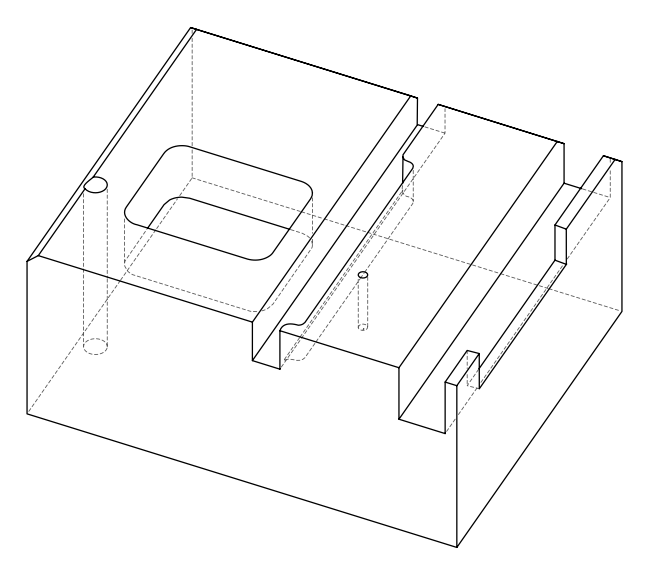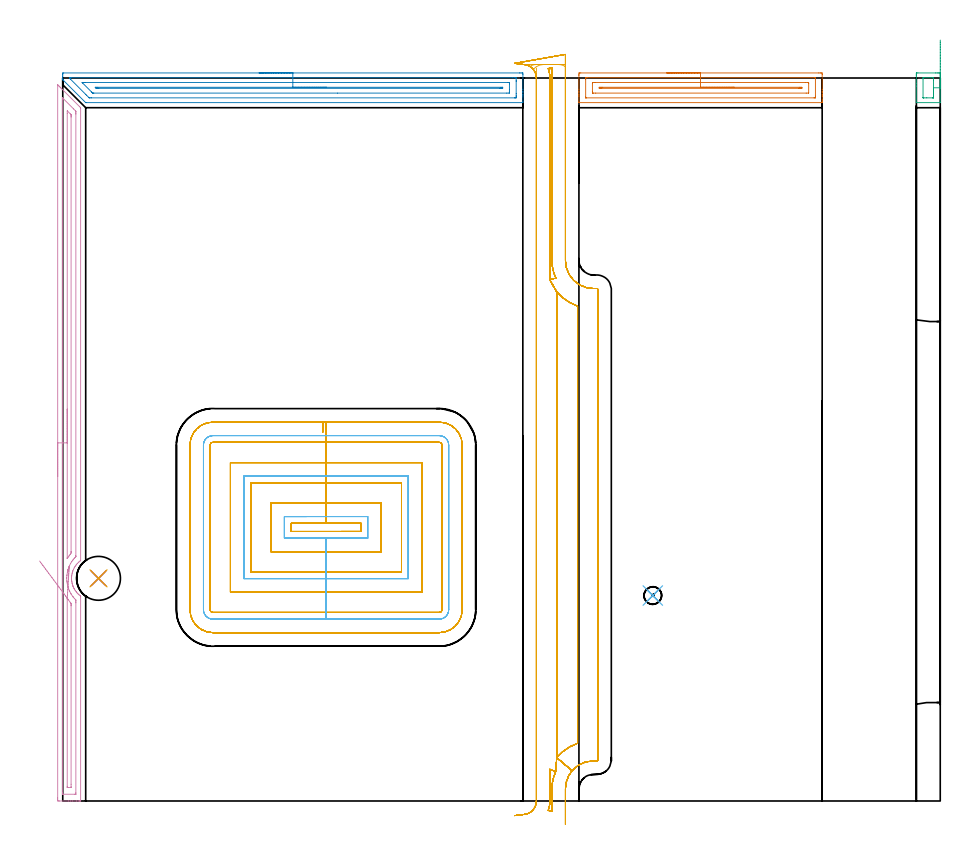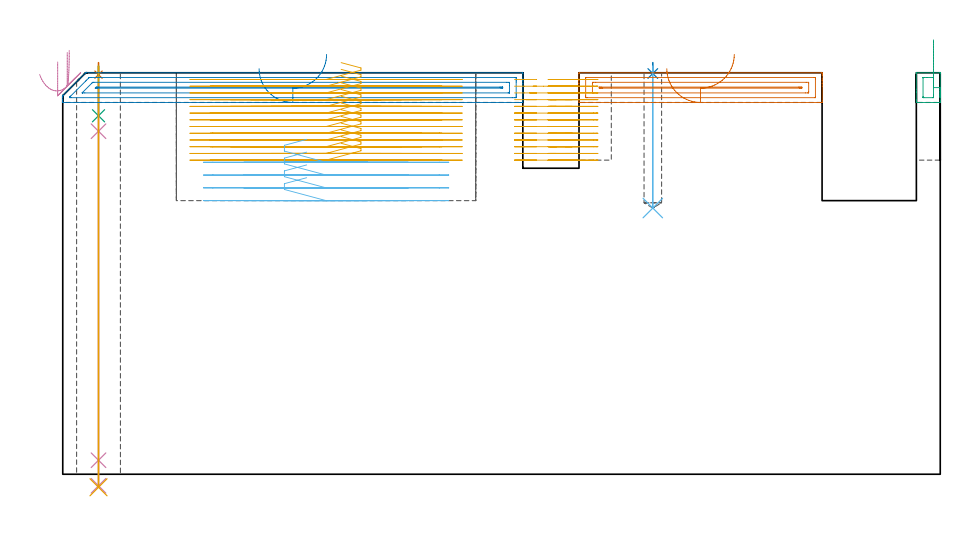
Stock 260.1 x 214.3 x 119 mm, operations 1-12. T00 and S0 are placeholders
(PLAN: 15 operations, 9 tool changes, 85.1 min)
(1 SPOT_DRILL | STEP1HOLE | NXT0321_9005460120000 | 0.03 min | 2 mm3)
(2 SPOT_DRILL_1 | STEP1POCKET | NXT0321_9005460120000 | 0.03 min | 1 mm3)
(3 DRILL_BLIND_HOLE_INTO_CENTER | STEP1HOLE | NXT0301_056 | 0.06 min | 661 mm3)
(4 GUN_DRILL_THROUGH_HOLE | STEP1HOLE | UGT0307_005 | 0.57 min | 5788 mm3)
(5 DRILL_TO_ENLARGE_THROUGH_HOLE | STEP1HOLE | NXT0301_101 | 0.5 min | 9322 mm3)
(6 DRILL_BLIND_HOLE_INTO_CENTER_1 | STEP1POCKET | UGT0301_176 | 0.17 min | 823 mm3)
(7 AREA_MILL | FG_CHAMFER_SURFACE | UGT0205_001 | 2.47 min | 3209 mm3)
(8 AREA_MILL_1 | FG_CHAMFER_SURFACE_1 | UGT0205_001 | 4.44 min | 5483 mm3)
(9 AREA_MILL_2 | FG_CHAMFER_SURFACE_2 | UGT0205_001 | 0.38 min | 483 mm3)
(10 AREA_MILL_3 | FG_CHAMFER_SURFACE_3 | UGT0205_001 | 5.26 min | 4784 mm3)
(11 MILL_OPEN_POCKET | POCKET_OPEN | NXT0201_009 | Follow Part, ap 2, ae 75% | 52.85 min | 287691 mm3)
(12 MILL_RECTANGULAR_POCKET | POCKET_RECTANGULAR_STRAIGHT | NXT0201_012 | Follow Part, ap 4, ae 75% | 4.4 min | 73760 mm3)
(13 MILL_RECTANGULAR_SLOT | SLOT_RECTANGULAR | NXT0201_012 | Follow Part, ap 4, ae 75% | 11.38 min | 226212 mm3)
(14 MILL_RECTANGULAR_SLOT_1 | SLOT_RECTANGULAR_1 | UGT0201_020 | Follow Part, ap 12.5, ae 75% | 1.56 min | 20809 mm3)
(15 MILL_RECTANGULAR_SLOT_2 | SLOT_RECTANGULAR_2 | NXT0201_012 | Follow Part, ap 4, ae 75% | 1.02 min | 8560 mm3)
(TOOL NXT0321_9005460120000 | NC Spot Drill, 142deg, 12mm, Carbide, Uncoated | D12 PA142 FL30 Z2)
(TOOL NXT0301_056 | Carbide Drill 8.5mm [860.1-0850-026A1-MM 2214] | D8.5 PA140 FL47 Z2)
(TOOL UGT0307_005 | Gun Drill 8.3 mm | D8.3 PA130 FL24 Z1)
(TOOL NXT0301_101 | Carbide Drill 13mm [860.1-1300-104A1-MM 2214] | D13 PA140 FL123 Z2)
(TOOL UGT0301_176 | Twist Drill 5.2 mm | D5.2 PA118 FL50 Z2)
(TOOL UGT0205_001 | Chamfer Mill 20 x 3 x 45 deg. | D20 FL50 Z2)
(TOOL NXT0201_009 | ENDMILL 8mm [2P460-0800-NA 1630] | D8 FL26 Z6)
(TOOL NXT0201_012 | ENDMILL 16mm [2P460-1600-NA 1630] | D16 FL38 Z6)
(TOOL UGT0201_020 | End mill 50 mm | D50 FL50 Z4)
(OP 1 SPOT_DRILL)
G17 G21 G94 G90
T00 M6
G54
G17 G0 G90 X10.6 Y66. S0 M3
G43 Z129. H0
G94 G81 G98 Z118.44 F250. R122.
G80
M5
M2
(OP 2 SPOT_DRILL_1)
G17 G21 G94 G90
T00 M6
G54
G17 G0 G90 X174.9 Y60.9 S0 M3
G43 Z129. H0
G94 G81 G98 Z118.776 F250. R122.
G80
M5
M2
(OP 3 DRILL_BLIND_HOLE_INTO_CENTER)
G17 G21 G94 G90
T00 M6
G54
G17 G0 G90 X10.6 Y66. S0 M3
G43 Z129. H1
G94 G81 G98 Z106.25 F250. R121.
G80
M5
M2
(OP 4 GUN_DRILL_THROUGH_HOLE)
G17 G21 G94 G90
T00 M6
G54
G17 G0 G90 X10.6 Y66. M8
G43 Z129. H0
Z116.048
S716 M3
G94 G1 Z101.675 F125. M26
G4 X.084
Z4.15 F250.
G4 X.084
Z-3.435 F125.
G4 X.084
M5
M9
G0 Z116.048
Z129.
M2
(OP 5 DRILL_TO_ENLARGE_THROUGH_HOLE)
G17 G21 G94 G90
T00 M6
G54
G17 G0 G90 X10.6 Y66. S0 M3
G43 Z129. H1
G94 G73 G98 Z-3.866 F250. Q12.287 R121.
G80
M5
M2
(OP 6 DRILL_BLIND_HOLE_INTO_CENTER_1)
G17 G21 G94 G90
T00 M6
G54
G17 G0 G90 X174.9 Y60.9 S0 M3
G43 Z129. H0
G94 G81 G98 Z78.9 F250. R121.
G80
M5
M2
(OP 7 AREA_MILL)
G17 G21 G94 G90
T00 M6
G54
G17 G0 G90 X179.05 Y215.8 S1061 M3
G43 Z129. H0
Z120.2
G94 G1 X179.088 Z119.328 F250.
X179.202 Z118.464
X179.391 Z117.612
X179.653 Z116.78
X179.987 Z115.974
X180.39 Z115.2
X180.858 Z114.464
X181.39 Z113.772
X181.979 Z113.129
X182.622 Z112.54
X183.314 Z112.008
X184.05 Z111.54
X184.824 Z111.137
X185.63 Z110.803
X186.462 Z110.541
X187.314 Z110.352
X188.178 Z110.238
X189.05 Z110.2
X224.119
X224.56 Y215.799 Z110.201
X224.996 Y215.794 Z110.203
X225.091 Y215.791 Z110.205
X225.1 Y215.362 Z110.634
Y210.96 Z115.034
Y210.269 Z115.728
Y210.079 Z115.918
Y209.389 Z116.608
Y209.199 Z116.798
Y208.819 Z117.18
Y207.818 Z118.181
Y207.438 Z118.56
X225.099 Y207.187 Z118.811
X225.09 Y207.006 Z118.992
X225.004 Y207. Z119.
X153.096
X153.01 Y207.006 Z118.992
X153. Y207.189 Z118.809
Y208.819 Z117.18
Y209.199 Z116.798
Y209.389 Z116.608
Y210.079 Z115.918
Y210.269 Z115.728
Y210.96 Z115.034
Y215.017 Z110.979
X153.003 Y215.362 Z110.634
X153.009 Y215.791 Z110.205
X153.104 Y215.794 Z110.203
X153.54 Y215.8 Z110.2
X189.05
Y214.386 Z111.614
X222.882
X222.999 Y214.385 Z111.615
X223.057 Y214.382 Z111.618
X223.081 Y214.379 Z111.621
X223.09 Y214.369 Z111.631
X223.095 Y214.31 Z111.69
X223.099 Y214.17 Z111.83
X223.1 Y208.886 Z117.114
X223.098 Y208.574 Z117.426
X223.095 Y208.484 Z117.516
X223.09 Y208.432 Z117.568
X223.077 Y208.421 Z117.579
X222.982 Y208.418 Z117.582
X222.785 Y208.415 Z117.585
X222.688 Y208.414 Z117.586
X155.218
X155.101 Y208.415 Z117.585
X155.043 Y208.418 Z117.582
X155.019 Y208.421 Z117.579
X155.01 Y208.431 Z117.569
X155.005 Y208.49 Z117.51
X155.001 Y208.63 Z117.37
X155. Y213.914 Z112.086
X155.002 Y214.226 Z111.774
X155.005 Y214.316 Z111.684
X155.01 Y214.368 Z111.632
X155.023 Y214.379 Z111.621
X155.118 Y214.382 Z111.618
X155.315 Y214.385 Z111.615
X155.412 Y214.386 Z111.614
X189.05
Y212.972 Z113.028
X220.121 Y212.971 Z113.029
X220.758 Y212.97 Z113.03
X221.009 Y212.967 Z113.033
X221.084 Y212.965 Z113.035
X221.094 Y212.811 Z113.189
X221.098 Y212.721 Z113.279
X221.1 Y212.631 Z113.369
X221.099 Y209.99 Z116.01
X221.095 Y209.9 Z116.1
X221.09 Y209.844 Z116.156
X221.069 Y209.835 Z116.165
X221.009 Y209.833 Z116.167
X220.374 Y209.829 Z116.171
X157.979
X157.342 Y209.83 Z116.17
X157.091 Y209.833 Z116.167
X157.016 Y209.835 Z116.165
X157.006 Y209.989 Z116.011
X157.002 Y210.079 Z115.921
X157. Y210.169 Z115.831
X157.001 Y212.81 Z113.19
X157.005 Y212.901 Z113.099
X157.01 Y212.956 Z113.044
X157.031 Y212.965 Z113.035
X157.091 Y212.967 Z113.033
X157.726 Y212.971 Z113.029
X189.05 Y212.972 Z113.028
Y211.557 Z114.443
X218.346
X218.633 Y211.556 Z114.444
X218.948 Y211.551 Z114.449
X219.09 Y211.547 Z114.453
X219.091 Y211.4 Z114.6
X219.09 Y211.253 Z114.747
X218.943 Y211.248 Z114.752
X218.631 Y211.244 Z114.756
X218.346 Y211.243 Z114.757
X218.061
X159.754
X159.467 Y211.244 Z114.756
X159.152 Y211.249 Z114.751
X159.01 Y211.253 Z114.747
X159.009 Y211.4 Z114.6
X159.01 Y211.547 Z114.453
X159.157 Y211.552 Z114.448
X159.437 Y211.556 Z114.444
X159.754 Y211.557 Z114.443
X160.039
X189.05
X189.922 Z114.481
X190.786 Z114.595
X191.638 Z114.783
X192.47 Z115.046
X193.276 Z115.38
X194.05 Z115.782
X194.786 Z116.251
X195.478 Z116.782
X196.121 Z117.372
X196.71 Z118.015
X197.242 Z118.707
X197.71 Z119.443
X198.113 Z120.216
X198.447 Z121.022
X198.709 Z121.854
X198.898 Z122.706
X199.012 Z123.571
X199.05 Z124.443
G0 Z129.
M5
M2
(OP 8 AREA_MILL_1)
G17 G21 G94 G90
T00 M6
G54
G17 G0 G90 X58.2 Y215.8 S1061 M3
G43 Z129. H0
Z120.2
G94 G1 X58.238 Z119.328 F250.
X58.352 Z118.464
X58.541 Z117.612
X58.803 Z116.78
X59.137 Z115.974
X59.54 Z115.2
X60.008 Z114.464
X60.54 Z113.772
X61.129 Z113.129
X61.772 Z112.54
X62.464 Z112.008
X63.2 Z111.54
X63.974 Z111.137
X64.78 Z110.803
X65.612 Z110.541
X66.464 Z110.352
X67.328 Z110.238
X68.2 Z110.2
X135.388
X135.831 Y215.799 Z110.201
X136.268 Y215.795 Z110.203
X136.391 Y215.791 Z110.205
X136.4 Y215.362 Z110.635
Y210.96 Z115.034
Y210.326 Z115.672
Y210.079 Z115.918
Y209.445 Z116.552
Y209.199 Z116.797
Y208.706 Z117.293
X136.399 Y207.244 Z118.755
X136.39 Y207.006 Z118.992
X136.276 Y207. Z119.
X6.979 Y207.001 Z118.999
X6.8 Y207.002 Z118.998
X6.799
X0.1 Y213.7 Z112.299
X0.051 Y213.747 Z112.248
X0.01 Y213.798 Z112.194
X0.001 Y213.845 Z112.147
X0. Y213.997 Z111.998
Y214.094 Z111.904
Y214.288 Z111.711
Y214.87 Z111.129
Y215.362 Z110.633
Y215.608 Z110.388
X0.002 Y215.791 Z110.205
X0.124 Y215.8 Z110.2
X68.2
Y214.386 Z111.614
X133.258
X134.051 Y214.385 Z111.615
X134.15 Y214.384 Z111.616
X134.389 Y214.379 Z111.621
X134.393 Y214.303 Z111.697
X134.398 Y214.138 Z111.862
X134.4 Y213.601 Z112.399
Y213.256 Z112.744
Y209.734 Z116.266
Y209.199 Z116.801
X134.398 Y208.855 Z117.145
X134.391 Y208.508 Z117.492
X134.388 Y208.421 Z117.579
X134.348 Y208.419 Z117.581
X134.249 Y208.416 Z117.584
X134.051 Y208.415 Z117.585
X133.954 Y208.414 Z117.586
X8.481
X8.085 Y208.417 Z117.583
X7.887 Y208.42 Z117.58
X7.842 Y208.421 Z117.579
X7.786 Y208.472 Z117.528
X7.688 Y208.564 Z117.436
X7.051 Y209.199 Z116.801
X6.799 Y209.451 Z116.549
X2.349 Y213.901 Z112.099
X2.154 Y214.099 Z111.901
X2.059 Y214.198 Z111.802
X2.015 Y214.247 Z111.753
X2.009 Y214.277 Z111.723
X2.005 Y214.32 Z111.68
X2.006 Y214.355 Z111.645
X2.009 Y214.374 Z111.626
X2.032 Y214.379 Z111.621
X2.349 Y214.384 Z111.616
X2.447 Y214.385 Z111.615
X68.2 Y214.386 Z111.614
Y212.972 Z113.028
X132.018 Y212.971 Z113.029
X132.271 Y212.97 Z113.03
X132.355 Y212.967 Z113.033
X132.382 Y212.965 Z113.035
X132.39 Y212.961 Z113.039
X132.393 Y212.933 Z113.067
X132.398 Y212.848 Z113.152
X132.4 Y212.721 Z113.279
Y212.593 Z113.407
Y210.832 Z115.168
X132.398 Y210.079 Z115.921
X132.396 Y209.955 Z116.045
X132.388 Y209.836 Z116.164
X132.271 Y209.834 Z116.166
X131.634 Y209.829 Z116.171
X81.476 Y209.828 Z116.172
X9.215 Y209.829 Z116.171
X9.046 Y209.83 Z116.17
X8.911 Y209.834 Z116.166
X8.874 Y209.836 Z116.164
X8.861 Y209.846 Z116.154
X8.833 Y209.87 Z116.13
X8.62 Y210.079 Z115.921
X8.578 Y210.121 Z115.879
X5.909 Y212.792 Z113.208
X5.792 Y212.917 Z113.083
X5.748 Y212.966 Z113.034
X5.766 Y212.968 Z113.032
X5.797 Y212.97 Z113.03
X5.909 Y212.971 Z113.029
X6.545 Y212.972 Z113.028
X68.2
Y211.557 Z114.443
X129.888
X130.205 Y211.553 Z114.447
X130.363 Y211.55 Z114.45
X130.391 Y211.547 Z114.453
X130.394 Y211.531 Z114.469
X130.397 Y211.487 Z114.513
X130.399 Y211.4 Z114.6
X130.397 Y211.313 Z114.687
X130.394 Y211.269 Z114.731
X130.391 Y211.253 Z114.747
X130.363 Y211.25 Z114.75
X130.202 Y211.246 Z114.754
X129.887 Y211.243 Z114.757
X129.601
X10.676
X10.358 Y211.244 Z114.756
X10.068 Y211.246 Z114.754
X9.918 Y211.25 Z114.75
X9.838 Y211.322 Z114.678
X9.756 Y211.403 Z114.597
X9.614 Y211.551 Z114.449
X9.758 Y211.554 Z114.446
X10.072 Y211.556 Z114.444
X10.358 Y211.557 Z114.443
X68.2
X69.072 Z114.481
X69.936 Z114.595
X70.788 Z114.783
X71.62 Z115.046
X72.426 Z115.38
X73.2 Z115.782
X73.936 Z116.251
X74.628 Z116.782
X75.271 Z117.372
X75.86 Z118.015
X76.392 Z118.707
X76.86 Z119.443
X77.263 Z120.216
X77.597 Z121.022
X77.859 Z121.854
X78.048 Z122.706
X78.162 Z123.571
X78.2 Z124.443
G0 Z129.
M5
M2
(OP 9 AREA_MILL_2)
G17 G21 G94 G90
T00 M6
G54
G17 G0 G90 X260.1 Y225.542 S1061 M3
G43 Z129. H0
Z114.6
G94 G1 Y224.899 Z114.011 F250.
Y224.207 Z113.48
Y223.471 Z113.011
Y222.697 Z112.608
Y221.891 Z112.274
Y221.059 Z112.012
Y220.208 Z111.823
Y219.343 Z111.709
Y218.471 Z111.671
Y217.6 Z111.709
Y216.735 Z111.823
Y215.883 Z112.011
Y215.051 Z112.274
Y214.245 Z112.608
Y213.471 Z113.01
Y212.735 Z113.479
Y212.043 Z114.01
Y211.4 Z114.599
X260.099 Y207.04 Z118.959
X260.09 Y207.005 Z118.994
X260.079 Y207. Z119.
X253.021
X253.01 Y207.005 Z118.994
X253. Y207.042 Z118.957
Y211.882 Z114.117
Y212.721 Z113.273
Y214.943 Z111.052
X253.003 Y215.362 Z110.633
X253.007 Y215.791 Z110.205
X253.031 Y215.793 Z110.203
X253.462 Y215.8 Z110.2
X258.756
X259.199
X259.638 Y215.799 Z110.201
X260.069 Y215.793 Z110.203
X260.093 Y215.791 Z110.205
X260.1 Y215.362 Z110.633
Y212.721 Z113.273
Y211.882 Z114.117
Y211.4 Z114.599
X258.1 Z114.6
Y209.853 Z116.147
Y208.544 Z117.456
X258.098 Y208.465 Z117.535
X258.095 Y208.442 Z117.558
X258.091 Y208.424 Z117.576
X258.057 Y208.42 Z117.58
X257.971 Y208.416 Z117.584
X257.873 Y208.414 Z117.586
X257.777
X256.109
X255.227 Y208.415 Z117.585
X255.129 Y208.416 Z117.584
X255.043 Y208.42 Z117.58
X255.009 Y208.424 Z117.576
X255.005 Y208.442 Z117.558
X255.002 Y208.465 Z117.535
X255. Y208.544 Z117.456
X255.001 Y214.054 Z111.946
X255.003 Y214.204 Z111.796
X255.009 Y214.325 Z111.675
X255.015 Y214.38 Z111.62
X255.031 Y214.381 Z111.619
X255.227 Y214.385 Z111.615
X257.873
X257.971 Y214.384 Z111.616
X258.057 Y214.38 Z111.62
X258.091 Y214.376 Z111.624
X258.095 Y214.358 Z111.642
X258.098 Y214.335 Z111.665
X258.1 Y214.256 Z111.744
Y213.601 Z112.399
Y211.4 Z114.6
Y210.811 Z115.243
Y210.28 Z115.935
Y209.811 Z116.671
Y209.408 Z117.445
Y209.074 Z118.251
Y208.812 Z119.083
Y208.623 Z119.935
Y208.509 Z120.8
Y208.471 Z121.671
Y208.509 Z122.543
Y208.623 Z123.408
Y208.812 Z124.259
Y209.074 Z125.091
Y209.408 Z125.897
Y209.811 Z126.671
Y210.28 Z127.407
Y210.811 Z128.099
Y211.4 Z128.742
G0 Z129.
M5
M2
(OP 10 AREA_MILL_3)
G17 G21 G94 G90
T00 M6
G54
G17 G0 G90 X-1.5 Y96.15 S1061 M3
G43 Z129. H0
Z122.2
G94 G1 Y96.188 Z121.328 F250.
Y96.302 Z120.464
Y96.491 Z119.612
Y96.753 Z118.78
Y97.087 Z117.974
Y97.49 Z117.2
Y97.958 Z116.464
Y98.49 Z115.772
Y99.079 Z115.129
Y99.722 Z114.54
Y100.414 Z114.008
Y101.15 Z113.54
Y101.924 Z113.137
Y102.73 Z112.803
Y103.562 Z112.541
Y104.414 Z112.352
Y105.278 Z112.238
Y106.15 Z112.2
Y212.243
X-1.497 Y212.29 Z112.201
X-1.481 Y212.282 Z112.216
X-1.316 Y212.117 Z112.382
X-1.158 Y211.96 Z112.537
X-1.007 Y211.808 Z112.691
X-0.869 Y211.67 Z112.829
X-0.721 Y211.523 Z112.975
X-0.58 Y211.381 Z113.118
X-0.421 Y211.223 Z113.276
X-0.284 Y211.086 Z113.412
X5.006 Y205.794 Z118.706
X5.256 Y205.542 Z118.952
X5.296 Y205.494 Z118.99
X5.3 Y205.41 Z119.
Y71.276
X5.187 Y71.187 Z118.887
X4.748 Y70.812 Z118.445
X4.33 Y70.411 Z118.029
X4.294 Y70.371 Z117.993
X3.954 Y69.953 Z117.653
X3.643 Y69.517 Z117.342
X3.4 Y69.115 Z117.1
X3.165 Y68.624 Z116.861
X2.99 Y68.18 Z116.684
X2.979 Y68.145 Z116.672
X2.919 Y67.966 Z116.618
X2.844 Y67.731 Z116.543
X2.809 Y67.584 Z116.508
X2.74 Y67.285 Z116.436
X2.667 Y66.837 Z116.359
X2.617 Y66.391 Z116.317
X2.606 Y66.167 Z116.306
X2.604 Y65.944 Z116.297
X2.61 Y65.72 Z116.309
X2.626 Y65.496 Z116.325
X2.628 Y65.476 Z116.327
X2.634 Y65.425 Z116.333
X2.681 Y65.05 Z116.377
X2.687 Y65.015 Z116.383
X2.762 Y64.602 Z116.461
X2.77 Y64.568 Z116.47
X2.877 Y64.157 Z116.574
X2.993 Y63.823 Z116.686
X3.031 Y63.707 Z116.726
X3.065 Y63.623 Z116.76
X3.105 Y63.525 Z116.8
X3.131 Y63.457 Z116.829
X3.209 Y63.263 Z116.908
X3.302 Y63.07 Z117.001
X3.401 Y62.88 Z117.099
X3.552 Y62.622 Z117.251
X3.714 Y62.37 Z117.413
X3.742 Y62.333 Z117.44
X3.994 Y61.993 Z117.694
X4.073 Y61.896 Z117.773
X4.294 Y61.63 Z117.993
X4.436 Y61.476 Z118.135
X4.477 Y61.438 Z118.176
X4.803 Y61.137 Z118.503
X5.21 Y60.796 Z118.907
X5.297 Y60.719 Z118.989
X5.3 Y60.544 Z119.
Y0.183
X5.298 Y0.01 Z118.989
X5.162 Y0.003 Z118.855
X5.019 Y0. Z118.719
X4.8 Z118.5
X4.084 Z117.779
X2.852 Z116.549
X2.337 Z116.031
X1.721 Z115.416
X-1.066 Z112.631
X-1.158 Y0.002 Z112.539
X-1.493 Y0.01 Z112.204
X-1.497 Y0.283 Z112.202
X-1.499 Y0.63 Z112.201
X-1.5 Y0.981 Z112.2
Y106.15
X-0.086 Z113.614
X-0.085 Y208.093 Z113.615
X-0.084 Y208.3 Z113.616
X-0.081 Y208.403 Z113.619
X-0.08 Y208.415 Z113.62
X-0.071 Y208.41 Z113.629
X-0.038 Y208.381 Z113.662
X0.257 Y208.093 Z113.957
X3.21 Y205.139 Z116.91
X3.829 Y204.516 Z117.529
X3.871 Y204.467 Z117.571
X3.879 Y204.428 Z117.579
X3.882 Y204.343 Z117.582
X3.884 Y204.17 Z117.584
X3.886 Y203.825 Z117.586
Y203.622
X3.885 Y72.718 Z117.585
X3.884 Y72.545 Z117.584
X3.881 Y72.459 Z117.581
X3.879 Y72.419 Z117.579
X3.865 Y72.394 Z117.565
X3.646 Y72.169 Z117.346
X3.431 Y71.944 Z117.131
X3.21 Y71.68 Z116.91
X3.032 Y71.457 Z116.732
X2.895 Y71.275 Z116.595
X2.661 Y70.943 Z116.361
X2.337 Y70.433 Z116.037
X2.318 Y70.4 Z116.018
X2.307 Y70.381 Z116.007
X2.028 Y69.802 Z115.728
X1.892 Y69.486 Z115.592
X1.768 Y69.174 Z115.468
X1.568 Y68.592 Z115.268
X1.554 Y68.546 Z115.254
X1.544 Y68.51 Z115.244
X1.463 Y68.194 Z115.163
X1.376 Y67.787 Z115.076
X1.36 Y67.698 Z115.06
X1.259 Y67.013 Z114.959
X1.237 Y66.804 Z114.937
X1.198 Y66.181 Z114.898
X1.194 Y65.909 Z114.894
X1.228 Y65.256 Z114.928
X1.256 Y65.015 Z114.956
X1.299 Y64.658 Z114.999
X1.374 Y64.212 Z115.074
X1.393 Y64.121 Z115.093
X1.463 Y63.811 Z115.163
X1.63 Y63.227 Z115.33
X1.717 Y62.967 Z115.417
X1.964 Y62.333 Z115.664
X2.081 Y62.07 Z115.781
X2.337 Y61.566 Z116.037
X2.382 Y61.484 Z116.082
X2.392 Y61.466 Z116.092
X2.409 Y61.438 Z116.109
X2.529 Y61.242 Z116.229
X3.027 Y60.544 Z116.727
X3.108 Y60.439 Z116.808
X3.21 Y60.316 Z116.91
X3.517 Y59.964 Z117.217
X3.823 Y59.65 Z117.523
X3.867 Y59.601 Z117.567
X3.879 Y59.561 Z117.579
X3.881 Y59.477 Z117.581
X3.884 Y59.304 Z117.584
X3.886 Y58.959 Z117.586
Y58.756
X3.885 Y2.419 Z117.585
X3.883 Y2.073 Z117.583
X3.881 Y2.031 Z117.581
X3.88 Y2.016 Z117.58
X3.864 Y2.01 Z117.564
X3.756 Y2.005 Z117.456
X3.619 Y2.001 Z117.319
X0.125 Z113.825
X-0.036 Y2.004 Z113.664
X-0.07 Y2.008 Z113.63
X-0.079 Y2.011 Z113.621
X-0.081 Y2.023 Z113.619
X-0.084 Y2.061 Z113.616
X-0.085 Y2.216 Z113.615
X-0.086 Y2.419 Z113.614
Y106.15
X1.328 Z115.028
X1.329 Y203.759 Z115.029
X1.334 Y204.516 Z115.034
X1.335 Y204.534 Z115.035
X1.375 Y204.516 Z115.075
X1.463 Y204.433 Z115.163
X2.279 Y203.622 Z115.979
X2.337 Y203.562 Z116.037
X2.436 Y203.456 Z116.136
X2.458 Y203.431 Z116.158
X2.464 Y203.324 Z116.164
X2.468 Y203.141 Z116.168
X2.471 Y202.865 Z116.171
Y202.727
Y73.958
X2.47 Y73.821 Z116.17
X2.467 Y73.682 Z116.167
X2.46 Y73.428 Z116.16
X2.177 Y73.063 Z115.877
X1.868 Y72.648 Z115.568
X1.533 Y72.169 Z115.233
X1.387 Y71.94 Z115.087
X1.35 Y71.887 Z115.05
X1.333 Y71.864 Z115.033
X1.332 Y71.867 Z115.032
X1.33 Y71.939 Z115.03
X1.329 Y72.031 Z115.029
X1.328 Y72.169 Z115.028
Y106.15
Y107.022 Z115.066
Y107.886 Z115.18
Y108.738 Z115.369
Y109.57 Z115.631
Y110.376 Z115.965
Y111.15 Z116.368
Y111.886 Z116.837
Y112.578 Z117.368
Y113.221 Z117.957
Y113.81 Z118.601
Y114.342 Z119.293
Y114.81 Z120.028
Y115.213 Z120.802
Y115.547 Z121.608
Y115.809 Z122.44
Y115.998 Z123.292
Y116.112 Z124.157
Y116.15 Z125.028
G0 Z129.
X-6.851 Y71.119
Z118.495
G1 X-6.565 Y70.734 Z117.767
X-6.242 Y70.3 Z117.082
X-5.884 Y69.82 Z116.448
X-5.495 Y69.297 Z115.868
X-5.078 Y68.735 Z115.347
X-4.634 Y68.14 Z114.889
X-4.169 Y67.514 Z114.497
X-3.685 Y66.864 Z114.175
X-3.186 Y66.193 Z113.925
X-2.676 Y65.508 Z113.749
X-2.159 Y64.813 Z113.648
X-1.638 Y64.113 Z113.622
X-1.118 Y63.414 Z113.673
X-0.603 Y62.722 Z113.799
X-0.096 Y62.041 Z114.001
X0.398 Y61.376 Z114.275
X0.876 Y60.734 Z114.621
X1.335 Y60.118 Z115.035
X1.661 Y59.65 Z115.361
X2.219 Y58.876 Z115.919
X2.319 Y58.756 Z116.019
X2.337 Y58.734 Z116.037
X2.438 Y58.608 Z116.138
X2.46 Y58.578 Z116.16
X2.465 Y58.458 Z116.165
X2.469 Y58.275 Z116.169
X2.471 Y57.999 Z116.171
Y57.861
Y4.964
X2.47 Y4.207 Z116.17
X2.468 Y4.073 Z116.168
X2.465 Y4.027 Z116.165
X2.459 Y4.01 Z116.159
X2.438 Y4.007 Z116.138
X2.337 Y4.004 Z116.037
X1.665 Y4. Z115.365
X1.463 Y4.001 Z115.163
X1.396 Y4.004 Z115.096
X1.343 Y4.01 Z115.043
X1.335 Y4.013 Z115.035
X1.333 Y4.031 Z115.033
X1.33 Y4.07 Z115.03
X1.329 Y4.207 Z115.029
X1.328 Y4.345 Z115.028
X1.329 Y59.926 Z115.029
X1.33 Y60.018 Z115.03
X1.333 Y60.09 Z115.033
X1.335 Y60.118 Z115.035
X1.388 Y60.984 Z115.127
X1.441 Y61.838 Z115.294
X1.493 Y62.675 Z115.535
X1.544 Y63.488 Z115.848
X1.592 Y64.27 Z116.231
X1.639 Y65.016 Z116.681
X1.682 Y65.72 Z117.194
X1.723 Y66.377 Z117.767
X1.76 Y66.981 Z118.395
X1.794 Y67.529 Z119.073
X1.825 Y68.015 Z119.797
X1.851 Y68.437 Z120.56
X1.873 Y68.79 Z121.358
X1.89 Y69.073 Z122.183
X1.903 Y69.283 Z123.029
X1.912 Y69.418 Z123.891
X1.915 Y69.479 Z124.761
X1.914 Y69.463 Z125.634
G0 Z129.
M5
M2
(OP 11 MILL_OPEN_POCKET)
G17 G21 G94 G90
T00 M6
G54
G17 G0 G90 X149. Y-7. S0 M3
G43 Z129.001 H1
Z117.008
G94 G1 Y-4. F250.
Y3.6 F500.
G2 X150.973 Y8.973 R8.3
G1 X146.4 Y12.856
G2 X152.6 Y17.106 R14.3
G1 Y146.694
G2 X146.4 Y150.944 R14.3
G1 X144.4 Y154.408
Y214.233
X144.395 Y214.428
G3 X145.005 Y214.428 R4.
G1 X145. Y214.231
Y160.2
G3 X146.183 Y154.938 R12.3
X144.4 Y154.408 R4.
G1 X146.4 Y150.944
Y12.856
X146.183 Y8.862
G3 X145. Y3.6 R12.3
G1 Y-3.041
G3 X143.883 Y-2.83 R4.
X144.4 Y0. R8.
G1 Y9.392
G3 X146.183 Y8.862 R4.
G1 X146.4 Y12.856
X150.973 Y8.973
G2 X157.3 Y11.9 R8.3
G1 X158.3
G3 X158.6 Y12.2 R0.3
G1 Y151.6
G3 X158.3 Y151.9 R0.3
G1 X157.3
G2 X149. Y160.2 R8.3
G1 Y214.231
Y217.231 F250.
G0 Z129.001
X140.4 Y217.233
Z117.008
G1 Y214.233
Y0. F500.
G2 X136.889 Y-3.97 R4.
G1 X133.911 Y-4.337 F250.
G0 X149. Y-7. Z115.016
G1 Y-4.
Y3.6 F500.
G2 X150.973 Y8.973 R8.3
G1 X146.4 Y12.856
G2 X152.6 Y17.106 R14.3
G1 Y146.694
G2 X146.4 Y150.944 R14.3
G1 X144.4 Y154.408
Y214.3
G3 X143.972 Y216.882 R8.
X145. Y217.029 R4.
G1 Y160.2
G3 X146.183 Y154.938 R12.3
X144.4 Y154.408 R4.
G1 X146.4 Y150.944
Y12.856
X146.183 Y8.862
G3 X145. Y3.6 R12.3
G1 Y-3.041
G3 X143.883 Y-2.83 R4.
X144.4 Y0. R8.
G1 Y9.392
G3 X146.183 Y8.862 R4.
G1 X146.4 Y12.856
X150.973 Y8.973
G2 X157.3 Y11.9 R8.3
G1 X158.3
G3 X158.6 Y12.2 R0.3
G1 Y151.6
G3 X158.3 Y151.9 R0.3
G1 X157.3
G2 X149. Y160.2 R8.3
G1 Y217.679
G3 X146.86 Y218.3 R4.
G1 X142.538
G3 X139.469 Y216.866 R4.
G2 X140.4 Y214.3 R4.
G1 Y0.
G2 X136.889 Y-3.97 R4.
G1 X133.911 Y-4.337 F250.
G0 X149. Y-7. Z113.024
G1 Y-4.
Y3.6 F500.
G2 X150.973 Y8.973 R8.3
G1 X146.4 Y12.856
G2 X152.6 Y17.106 R14.3
G1 Y146.694
G2 X146.4 Y150.944 R14.3
G1 X144.4 Y154.408
Y214.3
G3 X143.883 Y217.13 R8.
X145. Y217.341 R4.
G1 Y160.2
G3 X146.183 Y154.938 R12.3
X144.4 Y154.408 R4.
G1 X146.4 Y150.944
Y12.856
X146.183 Y8.862
G3 X145. Y3.6 R12.3
G1 Y-3.041
G3 X143.883 Y-2.83 R4.
X144.4 Y0. R8.
G1 Y9.392
G3 X146.183 Y8.862 R4.
G1 X146.4 Y12.856
X150.973 Y8.973
G2 X157.3 Y11.9 R8.3
G1 X158.3
G3 X158.6 Y12.2 R0.3
G1 Y151.6
G3 X158.3 Y151.9 R0.3
G1 X157.3
G2 X149. Y160.2 R8.3
G1 Y218.3
X148.937
X140.463
G3 X138.432 Y217.746 R4.
G2 X140.4 Y214.3 R4.
G1 Y0.
G2 X136.889 Y-3.97 R4.
G1 X133.911 Y-4.337 F250.
G0 X149. Y-7. Z111.031
G1 Y-4.
Y3.6 F500.
G2 X150.973 Y8.973 R8.3
G1 X146.4 Y12.856
G2 X152.6 Y17.106 R14.3
G1 Y146.694
G2 X146.4 Y150.944 R14.3
G1 X144.4 Y154.408
Y214.3
G3 X143.883 Y217.13 R8.
X145. Y217.341 R4.
G1 Y160.2
G3 X146.183 Y154.938 R12.3
X144.4 Y154.408 R4.
G1 X146.4 Y150.944
Y12.856
X146.183 Y8.862
G3 X145. Y3.6 R12.3
G1 Y-3.041
G3 X143.883 Y-2.83 R4.
X144.4 Y0. R8.
G1 Y9.392
G3 X146.183 Y8.862 R4.
G1 X146.4 Y12.856
X150.973 Y8.973
G2 X157.3 Y11.9 R8.3
G1 X158.3
G3 X158.6 Y12.2 R0.3
G1 Y151.6
G3 X158.3 Y151.9 R0.3
G1 X157.3
G2 X149. Y160.2 R8.3
G1 Y218.3
X138.178
G3 X137.35 Y218.213 R4.
G1 X137.356 Y218.184
G2 X140.4 Y214.3 R4.
G1 Y0.
G2 X136.889 Y-3.97 R4.
G1 X133.911 Y-4.337 F250.
G0 X149. Y-7. Z109.039
G1 Y-4.
Y3.6 F500.
G2 X150.973 Y8.973 R8.3
G1 X146.4 Y12.856
G2 X152.6 Y17.106 R14.3
G1 Y146.694
G2 X146.4 Y150.944 R14.3
G1 X144.4 Y154.408
Y214.3
G3 X143.883 Y217.13 R8.
X145. Y217.341 R4.
G1 Y160.2
G3 X146.183 Y154.938 R12.3
X144.4 Y154.408 R4.
G1 X146.4 Y150.944
Y12.856
X146.183 Y8.862
G3 X145. Y3.6 R12.3
G1 Y-3.041
G3 X143.883 Y-2.83 R4.
X144.4 Y0. R8.
G1 Y9.392
G3 X146.183 Y8.862 R4.
G1 X146.4 Y12.856
X150.973 Y8.973
G2 X157.3 Y11.9 R8.3
G1 X158.3
G3 X158.6 Y12.2 R0.3
G1 Y151.6
G3 X158.3 Y151.9 R0.3
G1 X157.3
G2 X149. Y160.2 R8.3
G1 Y218.3
Y221.3 F250.
X133.911 Y218.637
X136.889 Y218.27
G2 X140.4 Y214.3 R4. F500.
G1 Y0.
G2 X136.889 Y-3.97 R4.
G1 X133.911 Y-4.337 F250.
G0 X149. Y-7. Z107.047
G1 Y-4.
Y3.6 F500.
G2 X150.973 Y8.973 R8.3
G1 X146.4 Y12.856
G2 X152.6 Y17.106 R14.3
G1 Y146.694
G2 X146.4 Y150.944 R14.3
G1 X144.4 Y154.408
Y214.3
G3 X143.883 Y217.13 R8.
X145. Y217.341 R4.
G1 Y160.2
G3 X146.183 Y154.938 R12.3
X144.4 Y154.408 R4.
G1 X146.4 Y150.944
Y12.856
X146.183 Y8.862
G3 X145. Y3.6 R12.3
G1 Y-3.041
G3 X143.883 Y-2.83 R4.
X144.4 Y0. R8.
G1 Y9.392
G3 X146.183 Y8.862 R4.
G1 X146.4 Y12.856
X150.973 Y8.973
G2 X157.3 Y11.9 R8.3
G1 X158.3
G3 X158.6 Y12.2 R0.3
G1 Y151.6
G3 X158.3 Y151.9 R0.3
G1 X157.3
G2 X149. Y160.2 R8.3
G1 Y218.3
Y221.3 F250.
X133.911 Y218.637
X136.889 Y218.27
G2 X140.4 Y214.3 R4. F500.
G1 Y0.
G2 X136.889 Y-3.97 R4.
G1 X133.911 Y-4.337 F250.
G0 X149. Y-7. Z105.054
G1 Y-4.
Y3.6 F500.
G2 X150.973 Y8.973 R8.3
G1 X146.4 Y12.856
G2 X152.6 Y17.106 R14.3
G1 Y146.694
G2 X146.4 Y150.944 R14.3
G1 X144.4 Y154.408
Y214.3
G3 X143.883 Y217.13 R8.
X145. Y217.341 R4.
G1 Y160.2
G3 X146.183 Y154.938 R12.3
X144.4 Y154.408 R4.
G1 X146.4 Y150.944
Y12.856
X146.183 Y8.862
G3 X145. Y3.6 R12.3
G1 Y-3.041
G3 X143.883 Y-2.83 R4.
X144.4 Y0. R8.
G1 Y9.392
G3 X146.183 Y8.862 R4.
G1 X146.4 Y12.856
X150.973 Y8.973
G2 X157.3 Y11.9 R8.3
G1 X158.3
G3 X158.6 Y12.2 R0.3
G1 Y151.6
G3 X158.3 Y151.9 R0.3
G1 X157.3
G2 X149. Y160.2 R8.3
G1 Y218.3
Y221.3 F250.
X133.911 Y218.637
X136.889 Y218.27
G2 X140.4 Y214.3 R4. F500.
G1 Y0.
G2 X136.889 Y-3.97 R4.
G1 X133.911 Y-4.337 F250.
G0 X149. Y-7. Z103.062
G1 Y-4.
Y3.6 F500.
G2 X150.973 Y8.973 R8.3
G1 X146.4 Y12.856
G2 X152.6 Y17.106 R14.3
G1 Y146.694
G2 X146.4 Y150.944 R14.3
G1 X144.4 Y154.408
Y214.3
G3 X143.883 Y217.13 R8.
X145. Y217.341 R4.
G1 Y160.2
G3 X146.183 Y154.938 R12.3
X144.4 Y154.408 R4.
G1 X146.4 Y150.944
Y12.856
X146.183 Y8.862
G3 X145. Y3.6 R12.3
G1 Y-3.041
G3 X143.883 Y-2.83 R4.
X144.4 Y0. R8.
G1 Y9.392
G3 X146.183 Y8.862 R4.
G1 X146.4 Y12.856
X150.973 Y8.973
G2 X157.3 Y11.9 R8.3
G1 X158.3
G3 X158.6 Y12.2 R0.3
G1 Y151.6
G3 X158.3 Y151.9 R0.3
G1 X157.3
G2 X149. Y160.2 R8.3
G1 Y218.3
Y221.3 F250.
X133.911 Y218.637
X136.889 Y218.27
G2 X140.4 Y214.3 R4. F500.
G1 Y0.
G2 X136.889 Y-3.97 R4.
G1 X133.911 Y-4.337 F250.
G0 X149. Y-7. Z101.069
G1 Y-4.
Y3.6 F500.
G2 X150.973 Y8.973 R8.3
G1 X146.4 Y12.856
G2 X152.6 Y17.106 R14.3
G1 Y146.694
G2 X146.4 Y150.944 R14.3
G1 X144.4 Y154.408
Y214.3
G3 X143.883 Y217.13 R8.
X145. Y217.341 R4.
G1 Y160.2
G3 X146.183 Y154.938 R12.3
X144.4 Y154.408 R4.
G1 X146.4 Y150.944
Y12.856
X146.183 Y8.862
G3 X145. Y3.6 R12.3
G1 Y-3.041
G3 X143.883 Y-2.83 R4.
X144.4 Y0. R8.
G1 Y9.392
G3 X146.183 Y8.862 R4.
G1 X146.4 Y12.856
X150.973 Y8.973
G2 X157.3 Y11.9 R8.3
G1 X158.3
G3 X158.6 Y12.2 R0.3
G1 Y151.6
G3 X158.3 Y151.9 R0.3
G1 X157.3
G2 X149. Y160.2 R8.3
G1 Y218.3
Y221.3 F250.
X133.911 Y218.637
X136.889 Y218.27
G2 X140.4 Y214.3 R4. F500.
G1 Y0.
G2 X136.889 Y-3.97 R4.
G1 X133.911 Y-4.337 F250.
G0 X149. Y-7. Z99.077
G1 Y-4.
Y3.6 F500.
G2 X150.973 Y8.973 R8.3
G1 X146.4 Y12.856
G2 X152.6 Y17.106 R14.3
G1 Y146.694
G2 X146.4 Y150.944 R14.3
G1 X144.4 Y154.408
Y214.3
G3 X143.883 Y217.13 R8.
X145. Y217.341 R4.
G1 Y160.2
G3 X146.183 Y154.938 R12.3
X144.4 Y154.408 R4.
G1 X146.4 Y150.944
Y12.856
X146.183 Y8.862
G3 X145. Y3.6 R12.3
G1 Y-3.041
G3 X143.883 Y-2.83 R4.
X144.4 Y0. R8.
G1 Y9.392
G3 X146.183 Y8.862 R4.
G1 X146.4 Y12.856
X150.973 Y8.973
G2 X157.3 Y11.9 R8.3
G1 X158.3
G3 X158.6 Y12.2 R0.3
G1 Y151.6
G3 X158.3 Y151.9 R0.3
G1 X157.3
G2 X149. Y160.2 R8.3
G1 Y218.3
Y221.3 F250.
X133.911 Y218.637
X136.889 Y218.27
G2 X140.4 Y214.3 R4. F500.
G1 Y0.
G2 X136.889 Y-3.97 R4.
G1 X133.911 Y-4.337 F250.
G0 X149. Y-7. Z97.085
G1 Y-4.
Y3.6 F500.
G2 X150.973 Y8.973 R8.3
G1 X146.4 Y12.856
G2 X152.6 Y17.106 R14.3
G1 Y146.694
G2 X146.4 Y150.944 R14.3
G1 X144.4 Y154.408
Y214.3
G3 X143.883 Y217.13 R8.
X145. Y217.341 R4.
G1 Y160.2
G3 X146.183 Y154.938 R12.3
X144.4 Y154.408 R4.
G1 X146.4 Y150.944
Y12.856
X146.183 Y8.862
G3 X145. Y3.6 R12.3
G1 Y-3.041
G3 X143.883 Y-2.83 R4.
X144.4 Y0. R8.
G1 Y9.392
G3 X146.183 Y8.862 R4.
G1 X146.4 Y12.856
X150.973 Y8.973
G2 X157.3 Y11.9 R8.3
G1 X158.3
G3 X158.6 Y12.2 R0.3
G1 Y151.6
G3 X158.3 Y151.9 R0.3
G1 X157.3
G2 X149. Y160.2 R8.3
G1 Y218.3
Y221.3 F250.
X133.911 Y218.637
X136.889 Y218.27
G2 X140.4 Y214.3 R4. F500.
G1 Y0.
G2 X136.889 Y-3.97 R4.
G1 X133.911 Y-4.337 F250.
G0 X149. Y-7. Z95.092
G1 Y-4.
Y3.6 F500.
G2 X150.973 Y8.973 R8.3
G1 X146.4 Y12.856
G2 X152.6 Y17.106 R14.3
G1 Y146.694
G2 X146.4 Y150.944 R14.3
G1 X144.4 Y154.408
Y214.3
G3 X143.883 Y217.13 R8.
X145. Y217.341 R4.
G1 Y160.2
G3 X146.183 Y154.938 R12.3
X144.4 Y154.408 R4.
G1 X146.4 Y150.944
Y12.856
X146.183 Y8.862
G3 X145. Y3.6 R12.3
G1 Y-3.041
G3 X143.883 Y-2.83 R4.
X144.4 Y0. R8.
G1 Y9.392
G3 X146.183 Y8.862 R4.
G1 X146.4 Y12.856
X150.973 Y8.973
G2 X157.3 Y11.9 R8.3
G1 X158.3
G3 X158.6 Y12.2 R0.3
G1 Y151.6
G3 X158.3 Y151.9 R0.3
G1 X157.3
G2 X149. Y160.2 R8.3
G1 Y218.3
Y221.3 F250.
X133.911 Y218.637
X136.889 Y218.27
G2 X140.4 Y214.3 R4. F500.
G1 Y0.
G2 X136.889 Y-3.97 R4.
G1 X133.911 Y-4.337 F250.
G0 X149. Y-7. Z93.1
G1 Y-4.
Y3.6 F500.
G2 X150.973 Y8.973 R8.3
G1 X146.4 Y12.856
G2 X152.6 Y17.106 R14.3
G1 Y146.694
G2 X146.4 Y150.944 R14.3
G1 X144.4 Y154.408
Y214.3
G3 X143.883 Y217.13 R8.
X145. Y217.341 R4.
G1 Y160.2
G3 X146.183 Y154.938 R12.3
X144.4 Y154.408 R4.
G1 X146.4 Y150.944
Y12.856
X146.183 Y8.862
G3 X145. Y3.6 R12.3
G1 Y-3.041
G3 X143.883 Y-2.83 R4.
X144.4 Y0. R8.
G1 Y9.392
G3 X146.183 Y8.862 R4.
G1 X146.4 Y12.856
X150.973 Y8.973
G2 X157.3 Y11.9 R8.3
G1 X158.3
G3 X158.6 Y12.2 R0.3
G1 Y151.6
G3 X158.3 Y151.9 R0.3
G1 X157.3
G2 X149. Y160.2 R8.3
G1 Y218.3
Y221.3 F250.
X133.911 Y218.637
X136.889 Y218.27
G2 X140.4 Y214.3 R4. F500.
G1 Y0.
G2 X136.889 Y-3.97 R4.
G1 X133.911 Y-4.337 F250.
G0 Z129.001
X82.518 Y79.9
Z122.001
G1 X88.4 Z120.425
Y82.3 Z119.782
X78.05 Z117.008
X67.7 F500.
Y79.9
X88.4
Y82.3
X78.05
Y88.3
X61.7
Y73.9
X94.4
Y88.3
X78.05
Y94.3
X55.7
Y67.9
X100.4
Y94.3
X78.05
Y100.3
X49.7
Y61.9
X106.4
Y100.3
X78.05
Y106.3
X44.5
G3 X43.7 Y105.5 R0.8
G1 Y56.7
G3 X44.5 Y55.9 R0.8
G1 X111.6
G3 X112.4 Y56.7 R0.8
G1 Y105.5
G3 X111.6 Y106.3 R0.8
G1 X78.05
Y112.3
X44.5
G3 X37.7 Y105.5 R6.8
G1 Y56.7
G3 X44.5 Y49.9 R6.8
G1 X111.6
G3 X118.4 Y56.7 R6.8
G1 Y105.5
G3 X111.6 Y112.3 R6.8
G1 X78.05
X77.05
Y109.3 F250.
G0 X82.518 Y79.9 Z120.008
G1 X88.4 Z118.432
Y82.3 Z117.789
X78.05 Z115.016
X67.7 F500.
Y79.9
X88.4
Y82.3
X78.05
Y88.3
X61.7
Y73.9
X94.4
Y88.3
X78.05
Y94.3
X55.7
Y67.9
X100.4
Y94.3
X78.05
Y100.3
X49.7
Y61.9
X106.4
Y100.3
X78.05
Y106.3
X44.5
G3 X43.7 Y105.5 R0.8
G1 Y56.7
G3 X44.5 Y55.9 R0.8
G1 X111.6
G3 X112.4 Y56.7 R0.8
G1 Y105.5
G3 X111.6 Y106.3 R0.8
G1 X78.05
Y112.3
X44.5
G3 X37.7 Y105.5 R6.8
G1 Y56.7
G3 X44.5 Y49.9 R6.8
G1 X111.6
G3 X118.4 Y56.7 R6.8
G1 Y105.5
G3 X111.6 Y112.3 R6.8
G1 X78.05
X77.05
Y109.3 F250.
G0 X82.518 Y79.9 Z118.016
G1 X88.4 Z116.44
Y82.3 Z115.797
X78.05 Z113.024
X67.7 F500.
Y79.9
X88.4
Y82.3
X78.05
Y88.3
X61.7
Y73.9
X94.4
Y88.3
X78.05
Y94.3
X55.7
Y67.9
X100.4
Y94.3
X78.05
Y100.3
X49.7
Y61.9
X106.4
Y100.3
X78.05
Y106.3
X44.5
G3 X43.7 Y105.5 R0.8
G1 Y56.7
G3 X44.5 Y55.9 R0.8
G1 X111.6
G3 X112.4 Y56.7 R0.8
G1 Y105.5
G3 X111.6 Y106.3 R0.8
G1 X78.05
Y112.3
X44.5
G3 X37.7 Y105.5 R6.8
G1 Y56.7
G3 X44.5 Y49.9 R6.8
G1 X111.6
G3 X118.4 Y56.7 R6.8
G1 Y105.5
G3 X111.6 Y112.3 R6.8
G1 X78.05
X77.05
Y109.3 F250.
G0 X82.518 Y79.9 Z116.024
G1 X88.4 Z114.448
Y82.3 Z113.805
X78.05 Z111.031
X67.7 F500.
Y79.9
X88.4
Y82.3
X78.05
Y88.3
X61.7
Y73.9
X94.4
Y88.3
X78.05
Y94.3
X55.7
Y67.9
X100.4
Y94.3
X78.05
Y100.3
X49.7
Y61.9
X106.4
Y100.3
X78.05
Y106.3
X44.5
G3 X43.7 Y105.5 R0.8
G1 Y56.7
G3 X44.5 Y55.9 R0.8
G1 X111.6
G3 X112.4 Y56.7 R0.8
G1 Y105.5
G3 X111.6 Y106.3 R0.8
G1 X78.05
Y112.3
X44.5
G3 X37.7 Y105.5 R6.8
G1 Y56.7
G3 X44.5 Y49.9 R6.8
G1 X111.6
G3 X118.4 Y56.7 R6.8
G1 Y105.5
G3 X111.6 Y112.3 R6.8
G1 X78.05
X77.05
Y109.3 F250.
G0 X82.518 Y79.9 Z114.031
G1 X88.4 Z112.455
Y82.3 Z111.812
X78.05 Z109.039
X67.7 F500.
Y79.9
X88.4
Y82.3
X78.05
Y88.3
X61.7
Y73.9
X94.4
Y88.3
X78.05
Y94.3
X55.7
Y67.9
X100.4
Y94.3
X78.05
Y100.3
X49.7
Y61.9
X106.4
Y100.3
X78.05
Y106.3
X44.5
G3 X43.7 Y105.5 R0.8
G1 Y56.7
G3 X44.5 Y55.9 R0.8
G1 X111.6
G3 X112.4 Y56.7 R0.8
G1 Y105.5
G3 X111.6 Y106.3 R0.8
G1 X78.05
Y112.3
X44.5
G3 X37.7 Y105.5 R6.8
G1 Y56.7
G3 X44.5 Y49.9 R6.8
G1 X111.6
G3 X118.4 Y56.7 R6.8
G1 Y105.5
G3 X111.6 Y112.3 R6.8
G1 X78.05
X77.05
Y109.3 F250.
G0 X82.518 Y79.9 Z112.039
G1 X88.4 Z110.463
Y82.3 Z109.82
X78.05 Z107.047
X67.7 F500.
Y79.9
X88.4
Y82.3
X78.05
Y88.3
X61.7
Y73.9
X94.4
Y88.3
X78.05
Y94.3
X55.7
Y67.9
X100.4
Y94.3
X78.05
Y100.3
X49.7
Y61.9
X106.4
Y100.3
X78.05
Y106.3
X44.5
G3 X43.7 Y105.5 R0.8
G1 Y56.7
G3 X44.5 Y55.9 R0.8
G1 X111.6
G3 X112.4 Y56.7 R0.8
G1 Y105.5
G3 X111.6 Y106.3 R0.8
G1 X78.05
Y112.3
X44.5
G3 X37.7 Y105.5 R6.8
G1 Y56.7
G3 X44.5 Y49.9 R6.8
G1 X111.6
G3 X118.4 Y56.7 R6.8
G1 Y105.5
G3 X111.6 Y112.3 R6.8
G1 X78.05
X77.05
Y109.3 F250.
G0 X82.518 Y79.9 Z110.047
G1 X88.4 Z108.471
Y82.3 Z107.828
X78.05 Z105.054
X67.7 F500.
Y79.9
X88.4
Y82.3
X78.05
Y88.3
X61.7
Y73.9
X94.4
Y88.3
X78.05
Y94.3
X55.7
Y67.9
X100.4
Y94.3
X78.05
Y100.3
X49.7
Y61.9
X106.4
Y100.3
X78.05
Y106.3
X44.5
G3 X43.7 Y105.5 R0.8
G1 Y56.7
G3 X44.5 Y55.9 R0.8
G1 X111.6
G3 X112.4 Y56.7 R0.8
G1 Y105.5
G3 X111.6 Y106.3 R0.8
G1 X78.05
Y112.3
X44.5
G3 X37.7 Y105.5 R6.8
G1 Y56.7
G3 X44.5 Y49.9 R6.8
G1 X111.6
G3 X118.4 Y56.7 R6.8
G1 Y105.5
G3 X111.6 Y112.3 R6.8
G1 X78.05
X77.05
Y109.3 F250.
G0 X82.518 Y79.9 Z108.054
G1 X88.4 Z106.478
Y82.3 Z105.835
X78.05 Z103.062
X67.7 F500.
Y79.9
X88.4
Y82.3
X78.05
Y88.3
X61.7
Y73.9
X94.4
Y88.3
X78.05
Y94.3
X55.7
Y67.9
X100.4
Y94.3
X78.05
Y100.3
X49.7
Y61.9
X106.4
Y100.3
X78.05
Y106.3
X44.5
G3 X43.7 Y105.5 R0.8
G1 Y56.7
G3 X44.5 Y55.9 R0.8
G1 X111.6
G3 X112.4 Y56.7 R0.8
G1 Y105.5
G3 X111.6 Y106.3 R0.8
G1 X78.05
Y112.3
X44.5
G3 X37.7 Y105.5 R6.8
G1 Y56.7
G3 X44.5 Y49.9 R6.8
G1 X111.6
G3 X118.4 Y56.7 R6.8
G1 Y105.5
G3 X111.6 Y112.3 R6.8
G1 X78.05
X77.05
Y109.3 F250.
G0 X82.518 Y79.9 Z106.062
G1 X88.4 Z104.486
Y82.3 Z103.843
X78.05 Z101.069
X67.7 F500.
Y79.9
X88.4
Y82.3
X78.05
Y88.3
X61.7
Y73.9
X94.4
Y88.3
X78.05
Y94.3
X55.7
Y67.9
X100.4
Y94.3
X78.05
Y100.3
X49.7
Y61.9
X106.4
Y100.3
X78.05
Y106.3
X44.5
G3 X43.7 Y105.5 R0.8
G1 Y56.7
G3 X44.5 Y55.9 R0.8
G1 X111.6
G3 X112.4 Y56.7 R0.8
G1 Y105.5
G3 X111.6 Y106.3 R0.8
G1 X78.05
Y112.3
X44.5
G3 X37.7 Y105.5 R6.8
G1 Y56.7
G3 X44.5 Y49.9 R6.8
G1 X111.6
G3 X118.4 Y56.7 R6.8
G1 Y105.5
G3 X111.6 Y112.3 R6.8
G1 X78.05
X77.05
Y109.3 F250.
G0 X82.518 Y79.9 Z104.069
G1 X88.4 Z102.493
Y82.3 Z101.85
X78.05 Z99.077
X67.7 F500.
Y79.9
X88.4
Y82.3
X78.05
Y88.3
X61.7
Y73.9
X94.4
Y88.3
X78.05
Y94.3
X55.7
Y67.9
X100.4
Y94.3
X78.05
Y100.3
X49.7
Y61.9
X106.4
Y100.3
X78.05
Y106.3
X44.5
G3 X43.7 Y105.5 R0.8
G1 Y56.7
G3 X44.5 Y55.9 R0.8
G1 X111.6
G3 X112.4 Y56.7 R0.8
G1 Y105.5
G3 X111.6 Y106.3 R0.8
G1 X78.05
Y112.3
X44.5
G3 X37.7 Y105.5 R6.8
G1 Y56.7
G3 X44.5 Y49.9 R6.8
G1 X111.6
G3 X118.4 Y56.7 R6.8
G1 Y105.5
G3 X111.6 Y112.3 R6.8
G1 X78.05
X77.05
Y109.3 F250.
G0 X82.518 Y79.9 Z102.077
G1 X88.4 Z100.501
Y82.3 Z99.858
X78.05 Z97.085
X67.7 F500.
Y79.9
X88.4
Y82.3
X78.05
Y88.3
X61.7
Y73.9
X94.4
Y88.3
X78.05
Y94.3
X55.7
Y67.9
X100.4
Y94.3
X78.05
Y100.3
X49.7
Y61.9
X106.4
Y100.3
X78.05
Y106.3
X44.5
G3 X43.7 Y105.5 R0.8
G1 Y56.7
G3 X44.5 Y55.9 R0.8
G1 X111.6
G3 X112.4 Y56.7 R0.8
G1 Y105.5
G3 X111.6 Y106.3 R0.8
G1 X78.05
Y112.3
X44.5
G3 X37.7 Y105.5 R6.8
G1 Y56.7
G3 X44.5 Y49.9 R6.8
G1 X111.6
G3 X118.4 Y56.7 R6.8
G1 Y105.5
G3 X111.6 Y112.3 R6.8
G1 X78.05
X77.05
Y109.3 F250.
G0 X82.518 Y79.9 Z100.085
G1 X88.4 Z98.509
Y82.3 Z97.866
X78.05 Z95.092
X67.7 F500.
Y79.9
X88.4
Y82.3
X78.05
Y88.3
X61.7
Y73.9
X94.4
Y88.3
X78.05
Y94.3
X55.7
Y67.9
X100.4
Y94.3
X78.05
Y100.3
X49.7
Y61.9
X106.4
Y100.3
X78.05
Y106.3
X44.5
G3 X43.7 Y105.5 R0.8
G1 Y56.7
G3 X44.5 Y55.9 R0.8
G1 X111.6
G3 X112.4 Y56.7 R0.8
G1 Y105.5
G3 X111.6 Y106.3 R0.8
G1 X78.05
Y112.3
X44.5
G3 X37.7 Y105.5 R6.8
G1 Y56.7
G3 X44.5 Y49.9 R6.8
G1 X111.6
G3 X118.4 Y56.7 R6.8
G1 Y105.5
G3 X111.6 Y112.3 R6.8
G1 X78.05
X77.05
Y109.3 F250.
G0 X82.518 Y79.9 Z98.092
G1 X88.4 Z96.516
Y82.3 Z95.873
X78.05 Z93.1
X67.7 F500.
Y79.9
X88.4
Y82.3
X78.05
Y88.3
X61.7
Y73.9
X94.4
Y88.3
X78.05
Y94.3
X55.7
Y67.9
X100.4
Y94.3
X78.05
Y100.3
X49.7
Y61.9
X106.4
Y100.3
X78.05
Y106.3
X44.5
G3 X43.7 Y105.5 R0.8
G1 Y56.7
G3 X44.5 Y55.9 R0.8
G1 X111.6
G3 X112.4 Y56.7 R0.8
G1 Y105.5
G3 X111.6 Y106.3 R0.8
G1 X78.05
Y112.3
X44.5
G3 X37.7 Y105.5 R6.8
G1 Y56.7
G3 X44.5 Y49.9 R6.8
G1 X111.6
G3 X118.4 Y56.7 R6.8
G1 Y105.5
G3 X111.6 Y112.3 R6.8
G1 X78.05
X77.05
Y109.3 F250.
G0 Z129.001
M5
M2
(OP 12 MILL_RECTANGULAR_POCKET)
G17 G21 G94 G90
T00 M6
G54
G17 G0 G90 X72.291 Y84.3 S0 M3
G43 Z129.001 H1
Z99.26
G94 G1 X65.7 Z97.494 F250.
Y77.9 Z95.779
X78.05 Z92.47
X90.4 F500.
Y84.3
X65.7
Y77.9
X78.05
Y65.9
X102.4
Y96.3
X53.7
Y65.9
X78.05
Y53.9
X111.6
G3 X114.4 Y56.7 R2.8
G1 Y105.5
G3 X111.6 Y108.3 R2.8
G1 X44.5
G3 X41.7 Y105.5 R2.8
G1 Y56.7
G3 X44.5 Y53.9 R2.8
G1 X78.05
X79.05
G0 X72.291 Y84.3 Z95.47
G1 X65.7 Z93.704 F250.
Y77.9 Z91.989
X78.05 Z88.68
X90.4 F500.
Y84.3
X65.7
Y77.9
X78.05
Y65.9
X102.4
Y96.3
X53.7
Y65.9
X78.05
Y53.9
X111.6
G3 X114.4 Y56.7 R2.8
G1 Y105.5
G3 X111.6 Y108.3 R2.8
G1 X44.5
G3 X41.7 Y105.5 R2.8
G1 Y56.7
G3 X44.5 Y53.9 R2.8
G1 X78.05
X79.05
G0 X72.291 Y84.3 Z91.68
G1 X65.7 Z89.914 F250.
Y77.9 Z88.199
X78.05 Z84.89
X90.4 F500.
Y84.3
X65.7
Y77.9
X78.05
Y65.9
X102.4
Y96.3
X53.7
Y65.9
X78.05
Y53.9
X111.6
G3 X114.4 Y56.7 R2.8
G1 Y105.5
G3 X111.6 Y108.3 R2.8
G1 X44.5
G3 X41.7 Y105.5 R2.8
G1 Y56.7
G3 X44.5 Y53.9 R2.8
G1 X78.05
X79.05
G0 X72.291 Y84.3 Z87.89
G1 X65.7 Z86.124 F250.
Y77.9 Z84.409
X78.05 Z81.1
X90.4 F500.
Y84.3
X65.7
Y77.9
X78.05
Y65.9
X102.4
Y96.3
X53.7
Y65.9
X78.05
Y53.9
X111.6
G3 X114.4 Y56.7 R2.8
G1 Y105.5
G3 X111.6 Y108.3 R2.8
G1 X44.5
G3 X41.7 Y105.5 R2.8
G1 Y56.7
G3 X44.5 Y53.9 R2.8
G1 X78.05
X79.05
G0 Z129.001
M5
M2
